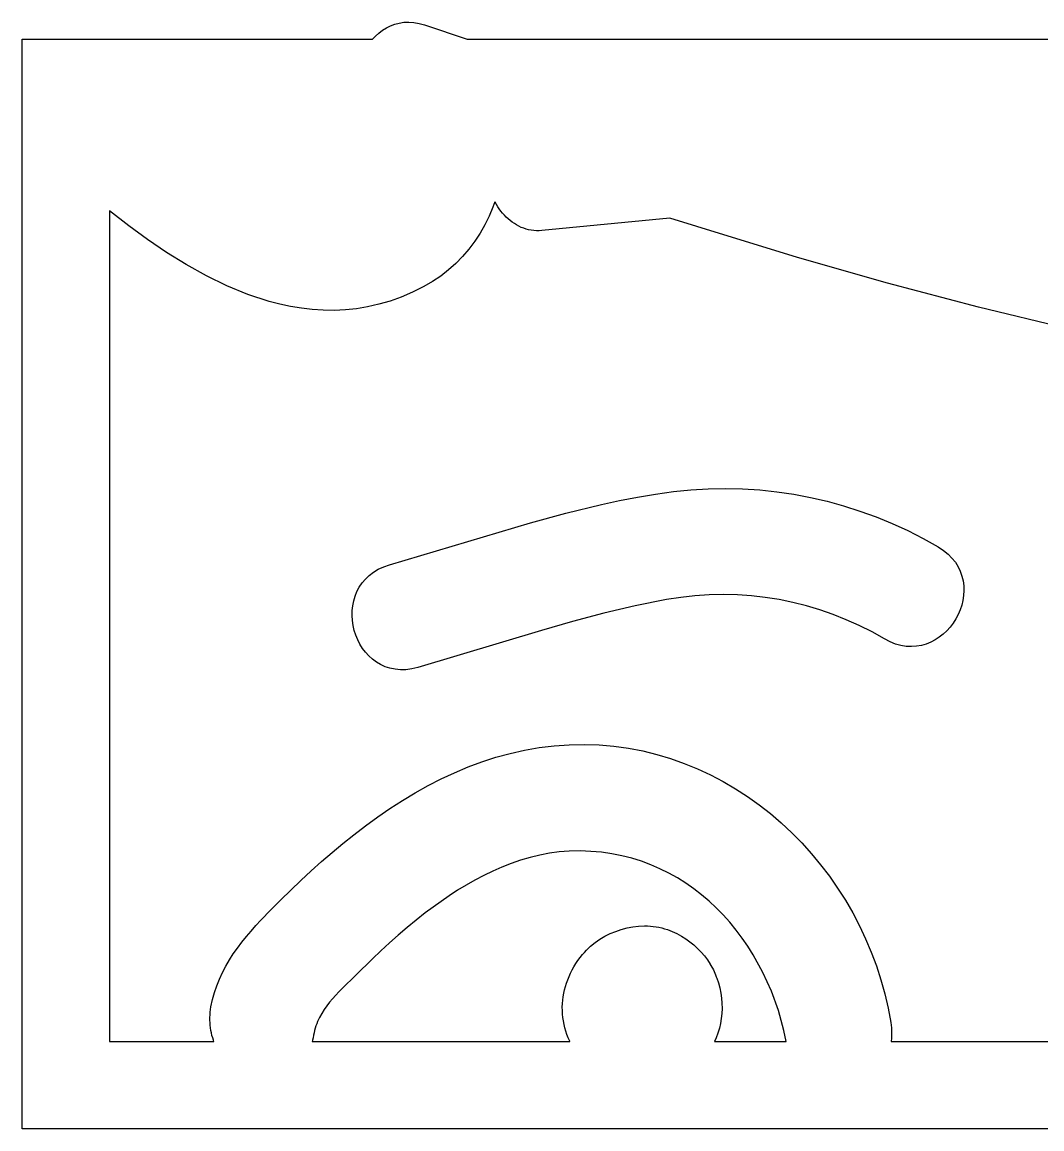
# Model space of a CAD drawing. Extents: x 101.3 to 159.9, y -98.9 to -67.7.
# Drawn here: x 101.53 to 106.27, y -80.14 to -74.99 of the extents above; entities that cross this region are included whole.
import ezdxf

# ---------------------------------------------------------------- set-up
doc = ezdxf.new("R2010")
doc.units = 0
doc.layers.add('BLACK', color=7, linetype='CONTINUOUS')

msp = doc.modelspace()

# ---------------------------------------------------------------- linework, layer by layer
at = {"layer": 'BLACK', "linetype": 'CONTINUOUS'}
for p, q in [((103.188807, -75.044074), (103.205651, -75.031164)), ((103.205651, -75.031164), (103.223613, -75.019909)), ((103.223613, -75.019909), (103.242641, -75.010453)), ((103.242641, -75.010453), (103.26268, -75.002937)), ((103.26268, -75.002937), (103.283676, -74.997503)), ((103.283676, -74.997503), (103.305576, -74.994294)), ((103.305576, -74.994294), (103.328326, -74.993452)), ((103.328326, -74.993452), (103.351871, -74.99512)), ((103.351871, -74.99512), (103.376157, -74.999439)), ((103.376157, -74.999439), (103.401132, -75.006552)), ((103.401132, -75.006552), (103.599455, -75.073229)), ((101.53, -80.14), (101.53, -75.073229)), ((101.53, -75.073229), (103.159663, -75.073229)), ((103.159663, -75.073229), (103.173136, -75.058498)), ((103.173136, -75.058498), (103.188807, -75.044074)), ((103.599455, -75.073229), (111.034626, -75.073229)), ((103.719566, -75.853782), (103.701927, -75.895192)), ((103.728469, -75.828946), (103.719566, -75.853782)), ((103.729095, -75.830185), (103.728469, -75.828946)), ((103.735162, -75.841002), (103.729095, -75.830185)), ((103.741707, -75.851572), (103.735162, -75.841002)), ((103.748711, -75.861864), (103.741707, -75.851572)), ((102.025692, -75.940709), (101.936929, -75.871269)), ((101.936929, -75.871269), (101.936929, -79.73307)), ((103.701927, -75.895192), (103.681855, -75.935536)), ((103.756158, -75.871846), (103.748711, -75.861864)), ((103.76403, -75.881487), (103.756158, -75.871846)), ((103.772309, -75.890756), (103.76403, -75.881487)), ((103.780978, -75.899621), (103.772309, -75.890756)), ((103.790019, -75.908051), (103.780978, -75.899621)), ((103.799416, -75.916014), (103.790019, -75.908051)), ((104.542145, -75.90428), (103.945909, -75.962756)), ((104.666837, -75.944324), (104.542145, -75.90428)), ((102.112679, -76.003759), (102.025692, -75.940709)), ((103.681855, -75.935536), (103.659388, -75.974648)), ((103.809149, -75.923479), (103.799416, -75.916014)), ((103.819203, -75.930415), (103.809149, -75.923479)), ((103.829559, -75.936789), (103.819203, -75.930415)), ((103.8402, -75.942571), (103.829559, -75.936789)), ((103.851109, -75.947729), (103.8402, -75.942571)), ((103.862268, -75.952231), (103.851109, -75.947729)), ((103.873659, -75.956047), (103.862268, -75.952231)), ((103.885265, -75.959144), (103.873659, -75.956047)), ((103.897069, -75.961491), (103.885265, -75.959144)), ((103.909052, -75.963058), (103.897069, -75.961491)), ((103.945909, -75.962756), (103.93349, -75.963721)), ((105.135741, -76.087641), (104.666837, -75.944324)), ((102.202013, -76.064164), (102.112679, -76.003759)), ((103.634562, -76.012363), (103.607417, -76.048516)), ((103.659388, -75.974648), (103.634562, -76.012363)), ((103.921199, -75.963812), (103.909052, -75.963058)), ((103.93349, -75.963721), (103.921199, -75.963812)), ((102.293532, -76.120936), (102.202013, -76.064164)), ((103.607417, -76.048516), (103.57799, -76.082941)), ((103.54632, -76.115474), (103.512443, -76.145949)), ((103.57799, -76.082941), (103.54632, -76.115474)), ((105.554717, -76.207788), (105.135741, -76.087641)), ((102.387072, -76.173089), (102.293532, -76.120936)), ((103.512443, -76.145949), (103.476399, -76.174201)), ((102.482472, -76.219635), (102.387072, -76.173089)), ((102.57957, -76.259587), (102.482472, -76.219635)), ((103.438225, -76.200064), (103.397958, -76.223373)), ((103.476399, -76.174201), (103.438225, -76.200064)), ((105.976517, -76.319503), (105.554717, -76.207788)), ((102.678202, -76.291959), (102.57957, -76.259587)), ((103.29313, -76.271708), (103.240855, -76.29038)), ((103.345504, -76.249413), (103.29313, -76.271708)), ((103.397958, -76.223373), (103.345504, -76.249413)), ((102.728042, -76.304993), (102.678202, -76.291959)), ((102.778206, -76.315762), (102.728042, -76.304993)), ((102.828672, -76.324142), (102.778206, -76.315762)), ((103.136684, -76.317349), (103.08483, -76.325893)), ((103.1887, -76.305552), (103.136684, -76.317349)), ((103.240855, -76.29038), (103.1887, -76.305552)), ((106.40099, -76.421179), (105.976517, -76.319503)), ((102.87942, -76.33001), (102.828672, -76.324142)), ((102.930431, -76.333243), (102.87942, -76.33001)), ((102.981682, -76.333716), (102.930431, -76.333243)), ((103.033155, -76.331307), (102.981682, -76.333716)), ((103.08483, -76.325893), (103.033155, -76.331307)), ((104.391525, -77.202432), (104.475374, -77.188449)), ((104.475374, -77.188449), (104.559479, -77.176666)), ((104.559479, -77.176666), (104.639763, -77.168267)), ((104.639763, -77.168267), (104.720018, -77.163289)), ((104.720018, -77.163289), (104.800155, -77.161698)), ((104.800155, -77.161698), (104.880083, -77.163462)), ((104.880083, -77.163462), (104.959712, -77.168546)), ((104.959712, -77.168546), (105.038952, -77.176917)), ((105.038952, -77.176917), (105.117711, -77.188543)), ((105.117711, -77.188543), (105.195901, -77.203389)), ((104.058482, -77.276362), (104.224554, -77.236197)), ((104.224554, -77.236197), (104.307922, -77.218415)), ((104.307922, -77.218415), (104.391525, -77.202432)), ((105.195901, -77.203389), (105.27343, -77.221423)), ((105.27343, -77.221423), (105.350208, -77.24261)), ((105.350208, -77.24261), (105.426145, -77.266919)), ((103.893225, -77.321327), (104.058482, -77.276362)), ((105.426145, -77.266919), (105.501151, -77.294315)), ((105.501151, -77.294315), (105.575136, -77.324765)), ((103.238679, -77.517185), (103.893225, -77.321327)), ((105.575136, -77.324765), (105.648008, -77.358236)), ((105.648008, -77.358236), (105.719678, -77.394694)), ((105.719678, -77.394694), (105.790056, -77.434106)), ((105.790056, -77.434106), (105.814285, -77.449968)), ((105.814285, -77.449968), (105.835538, -77.467237)), ((105.835538, -77.467237), (105.853907, -77.485757)), ((105.853907, -77.485757), (105.869482, -77.505371)), ((105.869482, -77.505371), (105.882354, -77.525921)), ((103.143861, -77.566615), (103.163892, -77.551446)), ((103.163892, -77.551446), (103.18634, -77.538035)), ((103.18634, -77.538035), (103.211253, -77.526556)), ((103.211253, -77.526556), (103.238679, -77.517185)), ((105.882354, -77.525921), (105.892614, -77.547251)), ((105.892614, -77.547251), (105.900353, -77.569204)), ((103.097796, -77.620913), (103.110861, -77.601523)), ((103.110861, -77.601523), (103.1262, -77.583365)), ((103.1262, -77.583365), (103.143861, -77.566615)), ((105.900353, -77.569204), (105.905662, -77.591624)), ((105.905662, -77.591624), (105.908631, -77.614352)), ((103.078296, -77.662691), (103.086957, -77.641361)), ((103.086957, -77.641361), (103.097796, -77.620913)), ((104.658777, -77.661145), (104.592748, -77.668495)), ((104.72469, -77.656773), (104.658777, -77.661145)), ((104.790419, -77.65536), (104.72469, -77.656773)), ((104.855897, -77.656884), (104.790419, -77.65536)), ((104.921056, -77.661326), (104.855897, -77.656884)), ((104.985829, -77.668664), (104.921056, -77.661326)), ((105.907915, -77.66011), (105.904411, -77.682825)), ((105.909352, -77.637234), (105.907915, -77.66011)), ((105.908631, -77.614352), (105.909352, -77.637234)), ((103.064903, -77.730228), (103.067317, -77.7073)), ((103.067317, -77.7073), (103.071765, -77.684729)), ((103.071765, -77.684729), (103.078296, -77.662691)), ((104.380275, -77.708111), (104.234533, -77.742416)), ((104.526671, -77.678845), (104.380275, -77.708111)), ((104.592748, -77.668495), (104.526671, -77.678845)), ((105.050149, -77.678879), (104.985829, -77.668664)), ((105.113948, -77.691949), (105.050149, -77.678879)), ((105.177158, -77.707854), (105.113948, -77.691949)), ((105.239713, -77.726574), (105.177158, -77.707854)), ((105.898932, -77.705223), (105.891567, -77.727145)), ((105.904411, -77.682825), (105.898932, -77.705223)), ((103.064476, -77.753338), (103.064903, -77.730228)), ((103.065988, -77.776457), (103.064476, -77.753338)), ((104.234533, -77.742416), (104.089381, -77.780695)), ((105.301544, -77.748088), (105.239713, -77.726574)), ((105.362585, -77.772375), (105.301544, -77.748088)), ((105.882409, -77.748435), (105.871547, -77.768936)), ((105.891567, -77.727145), (105.882409, -77.748435)), ((103.069391, -77.799408), (103.065988, -77.776457)), ((103.074637, -77.822018), (103.069391, -77.799408)), ((104.089381, -77.780695), (103.944753, -77.821886)), ((105.422768, -77.799415), (105.362585, -77.772375)), ((105.482025, -77.829188), (105.422768, -77.799415)), ((105.845078, -77.806945), (105.829652, -77.824138)), ((105.859073, -77.788491), (105.845078, -77.806945)), ((105.871547, -77.768936), (105.859073, -77.788491)), ((103.081678, -77.84411), (103.074637, -77.822018)), ((103.090467, -77.865511), (103.081678, -77.84411)), ((103.100955, -77.886044), (103.090467, -77.865511)), ((103.944753, -77.821886), (103.370177, -77.994493)), ((105.540289, -77.861672), (105.482025, -77.829188)), ((105.566041, -77.875126), (105.540289, -77.861672)), ((105.7757, -77.866594), (105.75546, -77.877181)), ((105.794872, -77.85412), (105.7757, -77.866594)), ((105.812886, -77.839915), (105.794872, -77.85412)), ((105.829652, -77.824138), (105.812886, -77.839915)), ((103.113094, -77.905536), (103.100955, -77.886044)), ((103.126838, -77.923811), (103.113094, -77.905536)), ((105.591545, -77.885282), (105.566041, -77.875126)), ((105.616708, -77.892295), (105.591545, -77.885282)), ((105.641441, -77.896323), (105.616708, -77.892295)), ((105.665651, -77.897524), (105.641441, -77.896323)), ((105.68925, -77.896053), (105.665651, -77.897524)), ((105.712145, -77.892067), (105.68925, -77.896053)), ((105.734245, -77.885725), (105.712145, -77.892067)), ((105.75546, -77.877181), (105.734245, -77.885725)), ((103.142137, -77.940694), (103.126838, -77.923811)), ((103.158945, -77.95601), (103.142137, -77.940694)), ((103.177212, -77.969585), (103.158945, -77.95601)), ((103.196892, -77.981243), (103.177212, -77.969585)), ((103.217937, -77.99081), (103.196892, -77.981243)), ((103.240298, -77.998111), (103.217937, -77.99081)), ((103.263928, -78.00297), (103.240298, -77.998111)), ((103.288778, -78.005212), (103.263928, -78.00297)), ((103.314802, -78.004664), (103.288778, -78.005212)), ((103.341951, -78.001149), (103.314802, -78.004664)), ((103.370177, -77.994493), (103.341951, -78.001149)), ((103.799574, -78.393901), (103.86672, -78.378808)), ((103.86672, -78.378808), (103.934877, -78.366949)), ((103.934877, -78.366949), (104.004047, -78.358473)), ((104.004047, -78.358473), (104.074232, -78.353531)), ((104.074232, -78.353531), (104.144302, -78.352286)), ((104.144302, -78.352286), (104.213574, -78.354689)), ((104.213574, -78.354689), (104.281977, -78.360644)), ((104.281977, -78.360644), (104.34944, -78.370053)), ((104.34944, -78.370053), (104.415892, -78.382821)), ((103.604185, -78.45708), (103.668308, -78.433187)), ((103.668308, -78.433187), (103.733438, -78.412077)), ((103.733438, -78.412077), (103.799574, -78.393901)), ((104.415892, -78.382821), (104.481263, -78.398852)), ((104.481263, -78.398852), (104.545481, -78.418048)), ((104.545481, -78.418048), (104.608475, -78.440315)), ((103.478945, -78.512618), (103.541064, -78.483607)), ((103.541064, -78.483607), (103.604185, -78.45708)), ((104.608475, -78.440315), (104.670175, -78.465554)), ((104.670175, -78.465554), (104.73051, -78.493671)), ((103.417826, -78.543961), (103.478945, -78.512618)), ((104.73051, -78.493671), (104.789408, -78.524569)), ((104.789408, -78.524569), (104.846799, -78.558151)), ((103.298578, -78.61305), (103.357704, -78.577489)), ((103.357704, -78.577489), (103.417826, -78.543961)), ((104.846799, -78.558151), (104.902611, -78.594322)), ((103.240445, -78.650495), (103.298578, -78.61305)), ((104.902611, -78.594322), (104.956775, -78.632984)), ((104.956775, -78.632984), (105.009218, -78.674042)), ((103.127154, -78.730436), (103.183304, -78.689673)), ((103.183304, -78.689673), (103.240445, -78.650495)), ((105.009218, -78.674042), (105.059871, -78.7174)), ((103.071991, -78.772631), (103.127154, -78.730436)), ((105.059871, -78.7174), (105.108661, -78.76296)), ((103.021145, -78.813237), (103.071991, -78.772631)), ((105.108661, -78.76296), (105.155519, -78.810627)), ((102.971164, -78.854838), (103.021145, -78.813237)), ((105.155519, -78.810627), (105.200373, -78.860304)), ((102.921995, -78.897363), (102.971164, -78.854838)), ((103.848208, -78.89043), (103.804473, -78.905555)), ((103.892468, -78.877353), (103.848208, -78.89043)), ((103.937213, -78.866476), (103.892468, -78.877353)), ((103.982404, -78.857951), (103.937213, -78.866476)), ((104.028002, -78.851931), (103.982404, -78.857951)), ((104.073968, -78.848567), (104.028002, -78.851931)), ((104.125003, -78.847686), (104.073968, -78.848567)), ((104.175051, -78.84946), (104.125003, -78.847686)), ((104.224086, -78.853815), (104.175051, -78.84946)), ((104.272084, -78.860679), (104.224086, -78.853815)), ((104.319019, -78.86998), (104.272084, -78.860679)), ((104.364866, -78.881644), (104.319019, -78.86998)), ((104.409598, -78.8956), (104.364866, -78.881644)), ((104.453191, -78.911774), (104.409598, -78.8956)), ((105.200373, -78.860304), (105.243153, -78.911895)), ((102.825884, -78.9849), (102.873586, -78.94074)), ((102.873586, -78.94074), (102.921995, -78.897363)), ((103.718732, -78.941337), (103.676804, -78.96169)), ((103.761301, -78.922574), (103.718732, -78.941337)), ((103.804473, -78.905555), (103.761301, -78.922574)), ((104.495618, -78.930094), (104.453191, -78.911774)), ((104.536855, -78.950488), (104.495618, -78.930094)), ((105.243153, -78.911895), (105.283786, -78.965304)), ((102.778836, -79.029769), (102.825884, -78.9849)), ((103.635558, -78.983481), (103.595032, -79.006559)), ((103.676804, -78.96169), (103.635558, -78.983481)), ((104.576877, -78.972882), (104.536855, -78.950488)), ((104.615656, -78.997205), (104.576877, -78.972882)), ((104.653169, -79.023383), (104.615656, -78.997205)), ((105.283786, -78.965304), (105.322204, -79.020435)), ((102.73239, -79.075277), (102.778836, -79.029769)), ((103.555265, -79.03077), (103.516296, -79.055962)), ((103.595032, -79.006559), (103.555265, -79.03077)), ((104.689389, -79.051344), (104.653169, -79.023383)), ((105.322204, -79.020435), (105.358334, -79.07719)), ((102.686493, -79.121352), (102.73239, -79.075277)), ((103.478165, -79.081984), (103.44091, -79.108682)), ((103.516296, -79.055962), (103.478165, -79.081984)), ((104.724291, -79.081015), (104.689389, -79.051344)), ((104.75785, -79.112324), (104.724291, -79.081015)), ((105.358334, -79.07719), (105.392105, -79.135474)), ((102.639806, -79.16983), (102.686493, -79.121352)), ((103.404571, -79.135904), (103.361932, -79.169341)), ((103.44091, -79.108682), (103.404571, -79.135904)), ((104.79004, -79.145198), (104.75785, -79.112324)), ((104.820836, -79.179564), (104.79004, -79.145198)), ((105.392105, -79.135474), (105.423447, -79.195191)), ((102.594484, -79.220004), (102.616911, -79.194687)), ((102.616911, -79.194687), (102.639806, -79.16983)), ((103.32009, -79.203873), (103.278974, -79.239354)), ((103.361932, -79.169341), (103.32009, -79.203873)), ((104.342752, -79.205648), (104.36969, -79.200531)), ((104.36969, -79.200531), (104.396853, -79.197383)), ((104.396853, -79.197383), (104.424086, -79.196267)), ((104.424086, -79.196267), (104.43768, -79.196492)), ((104.43768, -79.196492), (104.451235, -79.197249)), ((104.451235, -79.197249), (104.46473, -79.198547)), ((104.46473, -79.198547), (104.478146, -79.200394)), ((104.478146, -79.200394), (104.491464, -79.202797)), ((104.491464, -79.202797), (104.504665, -79.205765)), ((104.850211, -79.21535), (104.820836, -79.179564)), ((105.423447, -79.195191), (105.452289, -79.256244)), ((102.551543, -79.272157), (102.572652, -79.245815)), ((102.572652, -79.245815), (102.594484, -79.220004)), ((103.278974, -79.239354), (103.238512, -79.275637)), ((104.216834, -79.258486), (104.240334, -79.2445)), ((104.240334, -79.2445), (104.26483, -79.232158)), ((104.26483, -79.232158), (104.290168, -79.221526)), ((104.290168, -79.221526), (104.316194, -79.212668)), ((104.316194, -79.212668), (104.342752, -79.205648)), ((104.504665, -79.205765), (104.51773, -79.209306)), ((104.51773, -79.209306), (104.530638, -79.213428)), ((104.530638, -79.213428), (104.553237, -79.222063)), ((104.553237, -79.222063), (104.575064, -79.232059)), ((104.575064, -79.232059), (104.596075, -79.243362)), ((104.596075, -79.243362), (104.616222, -79.255918)), ((104.616222, -79.255918), (104.635462, -79.269675)), ((104.878142, -79.252484), (104.850211, -79.21535)), ((104.904601, -79.290891), (104.878142, -79.252484)), ((105.452289, -79.256244), (105.47856, -79.318537)), ((102.512, -79.326569), (102.531283, -79.299063)), ((102.531283, -79.299063), (102.551543, -79.272157)), ((103.238512, -79.275637), (103.198633, -79.312578)), ((104.153853, -79.309664), (104.163454, -79.300221)), ((104.163454, -79.300221), (104.173439, -79.291133)), ((104.173439, -79.291133), (104.194485, -79.274052)), ((104.194485, -79.274052), (104.216834, -79.258486)), ((104.635462, -79.269675), (104.653747, -79.284577)), ((104.653747, -79.284577), (104.671032, -79.300573)), ((104.671032, -79.300573), (104.687271, -79.317608)), ((104.929564, -79.330501), (104.904601, -79.290891)), ((102.476872, -79.383524), (102.49382, -79.354711)), ((102.49382, -79.354711), (102.512, -79.326569)), ((103.159265, -79.350031), (103.081779, -79.425887)), ((103.198633, -79.312578), (103.159265, -79.350031)), ((104.105137, -79.371419), (104.114738, -79.357169)), ((104.114738, -79.357169), (104.124987, -79.343215)), ((104.124987, -79.343215), (104.135879, -79.32958)), ((104.135879, -79.32958), (104.144655, -79.319453)), ((104.144655, -79.319453), (104.153853, -79.309664)), ((104.687271, -79.317608), (104.70242, -79.335629)), ((104.70242, -79.335629), (104.71643, -79.354582)), ((104.71643, -79.354582), (104.729259, -79.374415)), ((104.9749, -79.413035), (104.929564, -79.330501)), ((105.47856, -79.318537), (105.502188, -79.381973)), ((102.461281, -79.413044), (102.476872, -79.383524)), ((104.080284, -79.415736), (104.087905, -79.400724)), ((104.087905, -79.400724), (104.096191, -79.385944)), ((104.096191, -79.385944), (104.105137, -79.371419)), ((104.729259, -79.374415), (104.729856, -79.375479)), ((104.729856, -79.375479), (104.732692, -79.379756)), ((104.732692, -79.379756), (104.744435, -79.401043)), ((104.744435, -79.401043), (104.754398, -79.423177)), ((105.502188, -79.381973), (105.523104, -79.446457)), ((102.434683, -79.474342), (102.447176, -79.443304)), ((102.447176, -79.443304), (102.461281, -79.413044)), ((103.081779, -79.425887), (103.018734, -79.487424)), ((104.056574, -79.477685), (104.061475, -79.461956)), ((104.061475, -79.461956), (104.067063, -79.446374)), ((104.067063, -79.446374), (104.073335, -79.43096)), ((104.073335, -79.43096), (104.080284, -79.415736)), ((104.754398, -79.423177), (104.757859, -79.432923)), ((104.757859, -79.432923), (104.760188, -79.438652)), ((104.760188, -79.438652), (104.767828, -79.461466)), ((104.767828, -79.461466), (104.774055, -79.484891)), ((105.013944, -79.499506), (104.9749, -79.413035)), ((105.523104, -79.446457), (105.541236, -79.511891)), ((102.415043, -79.538887), (102.42393, -79.506191)), ((102.42393, -79.506191), (102.434683, -79.474342)), ((103.003355, -79.502947), (102.988362, -79.518677)), ((103.018734, -79.487424), (103.003355, -79.502947)), ((104.046062, -79.525543), (104.048862, -79.5095)), ((104.048862, -79.5095), (104.052368, -79.49354)), ((104.052368, -79.49354), (104.056574, -79.477685)), ((104.774055, -79.484891), (104.778807, -79.508524)), ((104.778807, -79.508524), (104.782145, -79.532245)), ((105.046493, -79.589332), (105.013944, -79.499506)), ((105.541236, -79.511891), (105.556512, -79.57818)), ((102.40815, -79.572466), (102.415043, -79.538887)), ((102.960005, -79.551069), (102.946875, -79.567882)), ((102.973873, -79.534693), (102.960005, -79.551069)), ((102.988362, -79.518677), (102.973873, -79.534693)), ((104.041953, -79.573957), (104.042602, -79.557793)), ((104.042602, -79.557793), (104.043973, -79.541648)), ((104.043973, -79.541648), (104.046062, -79.525543)), ((104.782145, -79.532245), (104.784062, -79.55598)), ((104.784062, -79.55598), (104.784552, -79.579657)), ((102.403322, -79.621961), (102.403833, -79.609635)), ((102.403833, -79.609635), (102.404809, -79.597266)), ((102.404809, -79.597266), (102.406248, -79.58487)), ((102.406248, -79.58487), (102.40815, -79.572466)), ((102.923297, -79.603125), (102.913083, -79.621708)), ((102.9346, -79.585209), (102.923297, -79.603125)), ((102.946875, -79.567882), (102.9346, -79.585209)), ((104.042033, -79.590118), (104.041953, -79.573957)), ((104.042848, -79.606256), (104.042033, -79.590118)), ((104.044402, -79.622349), (104.042848, -79.606256)), ((104.783608, -79.603202), (104.781222, -79.626543)), ((104.784552, -79.579657), (104.783608, -79.603202)), ((105.072344, -79.681932), (105.046493, -79.589332)), ((105.556512, -79.57818), (105.568864, -79.645227)), ((102.403276, -79.634224), (102.403322, -79.621961)), ((102.403697, -79.646408), (102.403276, -79.634224)), ((102.404584, -79.658494), (102.403697, -79.646408)), ((102.405939, -79.670466), (102.404584, -79.658494)), ((102.896391, -79.661178), (102.893081, -79.671581)), ((102.90006, -79.650999), (102.896391, -79.661178)), ((102.904075, -79.641034), (102.90006, -79.650999)), ((102.908421, -79.631274), (102.904075, -79.641034)), ((102.913083, -79.621708), (102.908421, -79.631274)), ((104.046703, -79.638376), (104.044402, -79.622349)), ((104.049754, -79.654315), (104.046703, -79.638376)), ((104.053563, -79.670144), (104.049754, -79.654315)), ((104.77739, -79.649605), (104.772104, -79.672315)), ((104.781222, -79.626543), (104.77739, -79.649605)), ((105.568864, -79.645227), (105.571934, -79.669943)), ((102.407762, -79.682304), (102.405939, -79.670466)), ((102.410055, -79.693992), (102.407762, -79.682304)), ((102.412818, -79.705511), (102.410055, -79.693992)), ((102.416053, -79.716844), (102.412818, -79.705511)), ((102.419759, -79.727972), (102.416053, -79.716844)), ((102.882948, -79.716411), (102.87965, -79.728247)), ((102.88546, -79.704229), (102.882948, -79.716411)), ((102.887601, -79.693097), (102.88546, -79.704229)), ((102.890147, -79.682218), (102.887601, -79.693097)), ((102.893081, -79.671581), (102.890147, -79.682218)), ((104.058135, -79.685843), (104.053563, -79.670144)), ((104.063476, -79.701391), (104.058135, -79.685843)), ((104.069591, -79.716765), (104.063476, -79.701391)), ((104.076486, -79.731944), (104.069591, -79.716765)), ((104.757144, -79.716388), (104.749528, -79.73307)), ((104.765358, -79.694601), (104.757144, -79.716388)), ((104.772104, -79.672315), (104.765358, -79.694601)), ((105.082566, -79.73307), (105.072344, -79.681932)), ((105.57266, -79.718995), (105.571275, -79.73307)), ((105.571934, -79.669943), (105.573203, -79.69458)), ((105.573203, -79.69458), (105.57266, -79.718995)), ((101.936929, -79.73307), (102.421712, -79.73307)), ((102.421712, -79.73307), (102.419759, -79.727972)), ((102.87965, -79.728247), (102.877949, -79.73307)), ((102.877949, -79.73307), (104.077064, -79.73307)), ((104.077064, -79.73307), (104.076486, -79.731944)), ((104.749528, -79.73307), (105.082566, -79.73307)), ((105.571275, -79.73307), (107.24444, -79.73307)), ((111.034626, -80.14), (101.53, -80.14))]:
    msp.add_line(p, q, dxfattribs=at)

doc.saveas('drawing.dxf')
